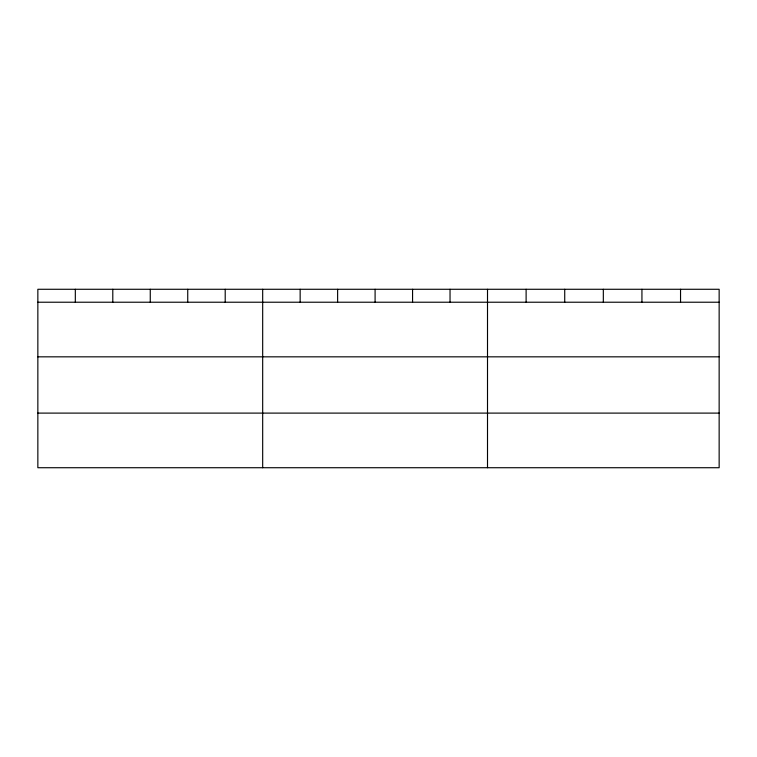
<?xml version="1.0" encoding="UTF-8"?>
<svg xmlns="http://www.w3.org/2000/svg" width="757" height="757" viewBox="0 0 757 757"><rect width="100%" height="100%" fill="white"/><g stroke="black" fill="none" stroke-linecap="round" stroke-linejoin="round"><path stroke-width="1.14" d="M719.15 356.831L719.15 289.278L37.85 289.278L37.85 467.722L719.15 467.722L719.15 356.831L37.85 356.831M37.85 302.223L719.15 302.223M37.85 413.104L719.15 413.104M680.543 289.278L680.543 302.223M641.936 289.278L641.936 302.223M603.329 289.278L603.329 302.223M564.722 289.278L564.722 302.223M526.115 289.278L526.115 302.223M487.508 289.278L487.508 467.722M450.037 289.278L450.037 302.223M412.565 289.278L412.565 302.223M375.094 289.278L375.094 302.223M337.622 289.278L337.622 302.223M300.151 289.278L300.151 302.223M262.679 289.278L262.679 467.722M225.208 289.278L225.208 302.223M187.736 289.278L187.736 302.223M150.265 289.278L150.265 302.223M112.793 289.278L112.793 302.223M75.322 289.278L75.322 302.223"/></g></svg>
